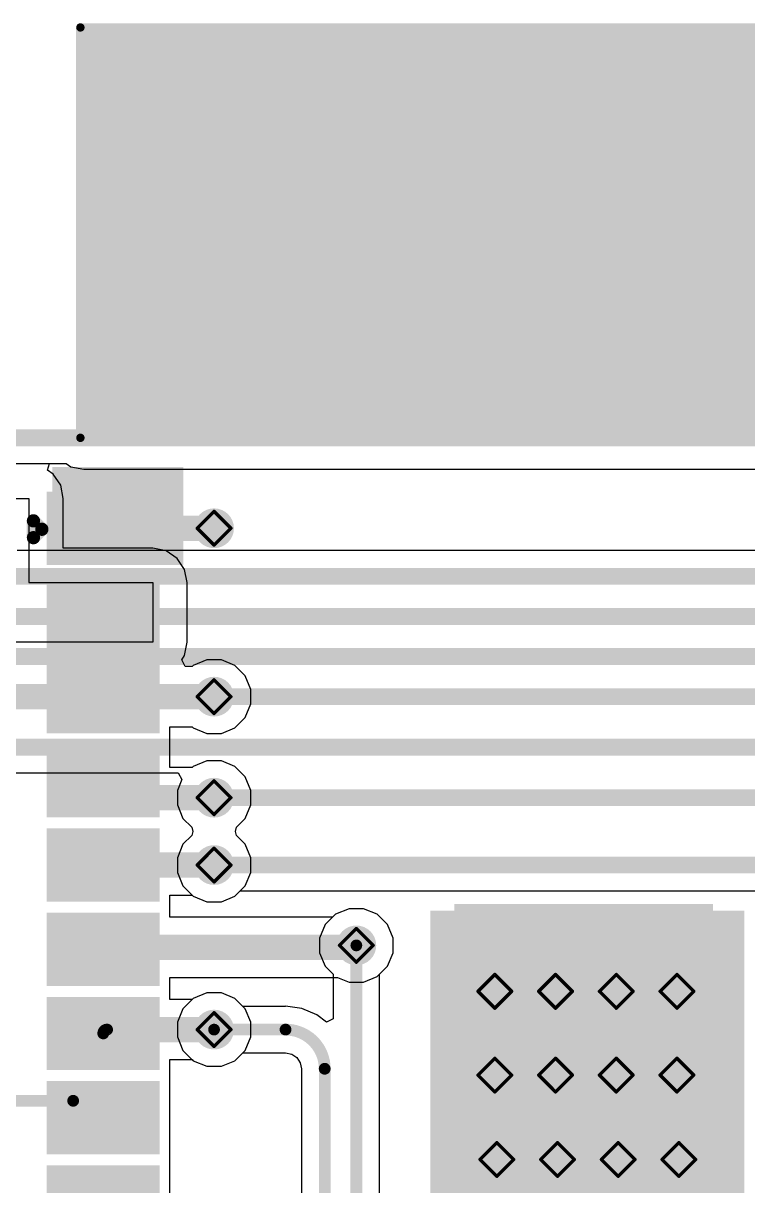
# Model space of a CAD drawing. Header units: inches. Extents: x -14 to 270, y -5 to 115.
# Drawn here: x 72.06 to 83, y 38.03 to 55.57 of the extents above; entities that cross this region are included whole.
import ezdxf

# ---------------------------------------------------------------- set-up
doc = ezdxf.new("R2010")
doc.units = ezdxf.units.IN
for name, color, linetype in [('Board Outline', 216, 'Continuous'), ('Bottom Layer', 5, 'Continuous'), ('Drill Drawing', 1, 'Continuous'), ('Keep-Out Layer', 6, 'Continuous'), ('Top Layer', 1, 'Continuous'), ('Top Overlay', 2, 'Continuous'), ('Top Paste', 8, 'Continuous'), ('Top Solder', 216, 'Continuous'), ('Via Holes', 16, 'Continuous')]:
    doc.layers.add(name, color=color, linetype=linetype)

# ---------------------------------------------------------------- blocks, each defined once
blk = doc.blocks.new('41_SMD_M______52')
at = {"layer": 'Keep-Out Layer'}
blk.add_hatch(color=6, dxfattribs=at).paths.add_polyline_path([(-9.042, 10.287), (9.042, 10.287), (9.042, 16.383), (-9.042, 16.383)])
at = {"layer": 'Top Layer'}
for points in [[(-9.5, 9.33), (-8, 9.33), (-8, 8.43), (-9.5, 8.43)], [(-9.5, 8.06), (-8, 8.06), (-8, 7.16), (-9.5, 7.16)], [(-9.5, 6.79), (-8, 6.79), (-8, 5.89), (-9.5, 5.89)], [(-9.5, 5.52), (-8, 5.52), (-8, 4.62), (-9.5, 4.62)], [(-9.5, 4.25), (-8, 4.25), (-8, 3.35), (-9.5, 3.35)], [(-3.35, 3.11), (0.35, 3.11), (0.35, -0.59), (-3.35, -0.59)], [(-9.5, 2.98), (-8, 2.98), (-8, 2.08), (-9.5, 2.08)], [(-9.5, 1.71), (-8, 1.71), (-8, 0.81), (-9.5, 0.81)], [(-9.5, 0.44), (-8, 0.44), (-8, -0.46), (-9.5, -0.46)], [(-9.5, -0.83), (-8, -0.83), (-8, -1.73), (-9.5, -1.73)]]:
    blk.add_hatch(color=1, dxfattribs=at).paths.add_polyline_path(points)
at = {"layer": 'Top Overlay'}
for points in [[(-7.671, 15.367), (-5.207, 15.367), (-5.207, 15.9), (-7.671, 15.9)], [(-7.671, 11.735), (-6.96, 11.735), (-6.96, 15.9), (-7.671, 15.9)], [(-5.207, 15.9), (-5.918, 15.9), (-5.918, 11.735), (-5.207, 11.735)], [(-5.283, 15.367), (-2.743, 15.367), (-2.743, 15.9), (-5.283, 15.9)], [(-2.743, 13.36), (-2.743, 15.9), (-3.277, 15.9), (-3.277, 13.36)], [(-1.27, 15.367), (1.27, 15.367), (1.27, 15.9), (-1.27, 15.9)], [(-0.737, 13.36), (-0.737, 15.9), (-1.27, 15.9), (-1.27, 13.36)], [(0.737, 15.9), (0.737, 13.36), (1.27, 13.36), (1.27, 15.9)], [(-3.277, 13.36), (-0.737, 13.36), (-0.737, 13.894), (-3.277, 13.894)], [(0.737, 13.36), (3.277, 13.36), (3.277, 13.894), (0.737, 13.894)], [(-9.521, 9.362), (-7.541, 9.362), (-7.541, 9.802), (-9.521, 9.802)], [(-7.959, 8.328), (-7.541, 8.328), (-7.541, 9.406), (-7.959, 9.406)]]:
    blk.add_hatch(color=2, dxfattribs=at).paths.add_polyline_path(points)
at = {"layer": 'Top Paste'}
for points in [[(-9.5, 9.33), (-8, 9.33), (-8, 8.43), (-9.5, 8.43)], [(-9.5, 8.06), (-8, 8.06), (-8, 7.16), (-9.5, 7.16)], [(-9.5, 6.79), (-8, 6.79), (-8, 5.89), (-9.5, 5.89)], [(-9.5, 5.52), (-8, 5.52), (-8, 4.62), (-9.5, 4.62)], [(-9.5, 4.25), (-8, 4.25), (-8, 3.35), (-9.5, 3.35)], [(-3.35, 3.11), (0.35, 3.11), (0.35, -0.59), (-3.35, -0.59)], [(-9.5, 2.98), (-8, 2.98), (-8, 2.08), (-9.5, 2.08)], [(-9.5, 1.71), (-8, 1.71), (-8, 0.81), (-9.5, 0.81)], [(-9.5, 0.44), (-8, 0.44), (-8, -0.46), (-9.5, -0.46)], [(-9.5, -0.83), (-8, -0.83), (-8, -1.73), (-9.5, -1.73)]]:
    blk.add_hatch(color=8, dxfattribs=at).paths.add_polyline_path(points)
at = {"layer": 'Top Solder'}
for points in [[(-9.602, 9.432), (-7.898, 9.432), (-7.898, 8.328), (-9.602, 8.328)], [(-9.602, 8.162), (-7.898, 8.162), (-7.898, 7.058), (-9.602, 7.058)], [(-9.602, 6.892), (-7.898, 6.892), (-7.898, 5.788), (-9.602, 5.788)], [(-9.602, 5.622), (-7.898, 5.622), (-7.898, 4.518), (-9.602, 4.518)], [(-9.602, 4.352), (-7.898, 4.352), (-7.898, 3.248), (-9.602, 3.248)], [(-3.452, 3.212), (0.452, 3.212), (0.452, -0.692), (-3.452, -0.692)], [(-9.602, 3.082), (-7.898, 3.082), (-7.898, 1.978), (-9.602, 1.978)], [(-9.602, 1.812), (-7.898, 1.812), (-7.898, 0.708), (-9.602, 0.708)], [(-9.602, 0.542), (-7.898, 0.542), (-7.898, -0.562), (-9.602, -0.562)], [(-9.602, -0.728), (-7.898, -0.728), (-7.898, -1.832), (-9.602, -1.832)]]:
    blk.add_hatch(color=216, dxfattribs=at).paths.add_polyline_path(points)
at = {"layer": 'Top Overlay'}
for points, const_width in [([(-9.096, 10.244), (-9.096, 16.434)], 0.127), ([(-9.096, 16.434), (9.091, 16.434)], 0.127), ([(-9.096, 10.244), (9.086, 10.244)], 0.127), ([(-9.804, 8.738), (-9.804, 8.992)], 0.2), ([(-9.804, 8.992), (-9.677, 8.865)], 0.2), ([(-9.804, 8.738), (-9.677, 8.865)], 0.2)]:
    blk.add_lwpolyline(points, dxfattribs=dict(at, const_width=const_width))
for points, const_width in [([(-9.127, 16.434, 1), (-9.064, 16.434, 1)], 0.0635), ([(-9.127, 16.434, 1), (-9.064, 16.434, 1)], 0.0635), ([(-9.127, 10.244, 1), (-9.064, 10.244, 1)], 0.0635), ([(-9.127, 10.244, 1), (-9.064, 10.244, 1)], 0.0635), ([(-9.854, 8.992, 1), (-9.754, 8.992, 1)], 0.1), ([(-9.854, 8.992, 1), (-9.754, 8.992, 1)], 0.1), ([(-9.727, 8.865, 1), (-9.627, 8.865, 1)], 0.1), ([(-9.727, 8.865, 1), (-9.627, 8.865, 1)], 0.1), ([(-9.854, 8.738, 1), (-9.754, 8.738, 1)], 0.1), ([(-9.854, 8.738, 1), (-9.754, 8.738, 1)], 0.1)]:
    blk.add_lwpolyline(points, format="xyb", close=True, dxfattribs=dict(at, const_width=const_width))

msp = doc.modelspace()

# ---------------------------------------------------------------- hatches: boundary and pattern name
at = {"layer": 'Bottom Layer'}
h = msp.add_hatch(color=5, dxfattribs=at)
edge = h.paths.add_edge_path()
edge.add_arc((74.942, 47.948), 0.3, 0, 360)
h = msp.add_hatch(color=5, dxfattribs=at)
edge = h.paths.add_edge_path()
edge.add_arc((74.942, 45.408), 0.3, 0, 360)
h = msp.add_hatch(color=5, dxfattribs=at)
edge = h.paths.add_edge_path()
edge.add_arc((74.942, 43.884), 0.3, 0, 360)
h = msp.add_hatch(color=5, dxfattribs=at)
edge = h.paths.add_edge_path()
edge.add_arc((74.942, 42.868), 0.3, 0, 360)
h = msp.add_hatch(color=5, dxfattribs=at)
edge = h.paths.add_edge_path()
edge.add_arc((77.089, 41.656), 0.3, 0, 360)
h = msp.add_hatch(color=5, dxfattribs=at)
edge = h.paths.add_edge_path()
edge.add_arc((79.179, 40.963), 0.3, 0, 360)
h = msp.add_hatch(color=5, dxfattribs=at)
edge = h.paths.add_edge_path()
edge.add_arc((80.095, 40.963), 0.3, 0, 360)
h = msp.add_hatch(color=5, dxfattribs=at)
edge = h.paths.add_edge_path()
edge.add_arc((81.011, 40.963), 0.3, 0, 360)
h = msp.add_hatch(color=5, dxfattribs=at)
edge = h.paths.add_edge_path()
edge.add_arc((81.927, 40.963), 0.3, 0, 360)
h = msp.add_hatch(color=5, dxfattribs=at)
edge = h.paths.add_edge_path()
edge.add_arc((74.942, 40.386), 0.3, 0, 360)
h = msp.add_hatch(color=5, dxfattribs=at)
edge = h.paths.add_edge_path()
edge.add_arc((79.179, 39.7), 0.3, 0, 360)
h = msp.add_hatch(color=5, dxfattribs=at)
edge = h.paths.add_edge_path()
edge.add_arc((80.095, 39.7), 0.3, 0, 360)
h = msp.add_hatch(color=5, dxfattribs=at)
edge = h.paths.add_edge_path()
edge.add_arc((81.011, 39.7), 0.3, 0, 360)
h = msp.add_hatch(color=5, dxfattribs=at)
edge = h.paths.add_edge_path()
edge.add_arc((81.927, 39.7), 0.3, 0, 360)
h = msp.add_hatch(color=5, dxfattribs=at)
edge = h.paths.add_edge_path()
edge.add_arc((79.209, 38.427), 0.3, 0, 360)
h = msp.add_hatch(color=5, dxfattribs=at)
edge = h.paths.add_edge_path()
edge.add_arc((80.125, 38.427), 0.3, 0, 360)
h = msp.add_hatch(color=5, dxfattribs=at)
edge = h.paths.add_edge_path()
edge.add_arc((81.041, 38.427), 0.3, 0, 360)
h = msp.add_hatch(color=5, dxfattribs=at)
edge = h.paths.add_edge_path()
edge.add_arc((81.957, 38.427), 0.3, 0, 360)
at = {"layer": 'Top Layer'}
h = msp.add_hatch(color=1, dxfattribs=at)
edge = h.paths.add_edge_path()
edge.add_arc((74.942, 47.948), 0.3, 0, 360)
h = msp.add_hatch(color=1, dxfattribs=at)
edge = h.paths.add_edge_path()
edge.add_arc((74.942, 45.408), 0.3, 0, 360)
h = msp.add_hatch(color=1, dxfattribs=at)
edge = h.paths.add_edge_path()
edge.add_arc((74.942, 43.884), 0.3, 0, 360)
h = msp.add_hatch(color=1, dxfattribs=at)
edge = h.paths.add_edge_path()
edge.add_arc((74.942, 42.868), 0.3, 0, 360)
msp.add_hatch(color=1, dxfattribs=at).paths.add_polyline_path([(78.205, 37.788), (82.943, 37.788), (82.943, 42.178), (78.205, 42.178)])
h = msp.add_hatch(color=1, dxfattribs=at)
edge = h.paths.add_edge_path()
edge.add_arc((77.089, 41.656), 0.3, 0, 360)
h = msp.add_hatch(color=1, dxfattribs=at)
edge = h.paths.add_edge_path()
edge.add_arc((79.179, 40.963), 0.3, 0, 360)
h = msp.add_hatch(color=1, dxfattribs=at)
edge = h.paths.add_edge_path()
edge.add_arc((80.095, 40.963), 0.3, 0, 360)
h = msp.add_hatch(color=1, dxfattribs=at)
edge = h.paths.add_edge_path()
edge.add_arc((81.011, 40.963), 0.3, 0, 360)
h = msp.add_hatch(color=1, dxfattribs=at)
edge = h.paths.add_edge_path()
edge.add_arc((81.927, 40.963), 0.3, 0, 360)
h = msp.add_hatch(color=1, dxfattribs=at)
edge = h.paths.add_edge_path()
edge.add_arc((74.942, 40.386), 0.3, 0, 360)
h = msp.add_hatch(color=1, dxfattribs=at)
edge = h.paths.add_edge_path()
edge.add_arc((79.179, 39.7), 0.3, 0, 360)
h = msp.add_hatch(color=1, dxfattribs=at)
edge = h.paths.add_edge_path()
edge.add_arc((80.095, 39.7), 0.3, 0, 360)
h = msp.add_hatch(color=1, dxfattribs=at)
edge = h.paths.add_edge_path()
edge.add_arc((81.011, 39.7), 0.3, 0, 360)
h = msp.add_hatch(color=1, dxfattribs=at)
edge = h.paths.add_edge_path()
edge.add_arc((81.927, 39.7), 0.3, 0, 360)
h = msp.add_hatch(color=1, dxfattribs=at)
edge = h.paths.add_edge_path()
edge.add_arc((79.209, 38.427), 0.3, 0, 360)
h = msp.add_hatch(color=1, dxfattribs=at)
edge = h.paths.add_edge_path()
edge.add_arc((80.125, 38.427), 0.3, 0, 360)
h = msp.add_hatch(color=1, dxfattribs=at)
edge = h.paths.add_edge_path()
edge.add_arc((81.041, 38.427), 0.3, 0, 360)
h = msp.add_hatch(color=1, dxfattribs=at)
edge = h.paths.add_edge_path()
edge.add_arc((81.957, 38.427), 0.3, 0, 360)
at = {"layer": 'Via Holes'}
h = msp.add_hatch(color=7, dxfattribs=at)
edge = h.paths.add_edge_path()
edge.add_arc((74.942, 47.948), 0.15, 0, 360)
h = msp.add_hatch(color=7, dxfattribs=at)
edge = h.paths.add_edge_path()
edge.add_arc((74.942, 45.408), 0.15, 0, 360)
h = msp.add_hatch(color=7, dxfattribs=at)
edge = h.paths.add_edge_path()
edge.add_arc((74.942, 43.884), 0.15, 0, 360)
h = msp.add_hatch(color=7, dxfattribs=at)
edge = h.paths.add_edge_path()
edge.add_arc((74.942, 42.868), 0.15, 0, 360)
h = msp.add_hatch(color=7, dxfattribs=at)
edge = h.paths.add_edge_path()
edge.add_arc((77.089, 41.656), 0.15, 0, 360)
h = msp.add_hatch(color=7, dxfattribs=at)
edge = h.paths.add_edge_path()
edge.add_arc((79.179, 40.963), 0.15, 0, 360)
h = msp.add_hatch(color=7, dxfattribs=at)
edge = h.paths.add_edge_path()
edge.add_arc((80.095, 40.963), 0.15, 0, 360)
h = msp.add_hatch(color=7, dxfattribs=at)
edge = h.paths.add_edge_path()
edge.add_arc((81.011, 40.963), 0.15, 0, 360)
h = msp.add_hatch(color=7, dxfattribs=at)
edge = h.paths.add_edge_path()
edge.add_arc((81.927, 40.963), 0.15, 0, 360)
h = msp.add_hatch(color=7, dxfattribs=at)
edge = h.paths.add_edge_path()
edge.add_arc((74.942, 40.386), 0.15, 0, 360)
h = msp.add_hatch(color=7, dxfattribs=at)
edge = h.paths.add_edge_path()
edge.add_arc((79.179, 39.7), 0.15, 0, 360)
h = msp.add_hatch(color=7, dxfattribs=at)
edge = h.paths.add_edge_path()
edge.add_arc((80.095, 39.7), 0.15, 0, 360)
h = msp.add_hatch(color=7, dxfattribs=at)
edge = h.paths.add_edge_path()
edge.add_arc((81.011, 39.7), 0.15, 0, 360)
h = msp.add_hatch(color=7, dxfattribs=at)
edge = h.paths.add_edge_path()
edge.add_arc((81.927, 39.7), 0.15, 0, 360)
h = msp.add_hatch(color=7, dxfattribs=at)
edge = h.paths.add_edge_path()
edge.add_arc((79.209, 38.427), 0.15, 0, 360)
h = msp.add_hatch(color=7, dxfattribs=at)
edge = h.paths.add_edge_path()
edge.add_arc((80.125, 38.427), 0.15, 0, 360)
h = msp.add_hatch(color=7, dxfattribs=at)
edge = h.paths.add_edge_path()
edge.add_arc((81.041, 38.427), 0.15, 0, 360)
h = msp.add_hatch(color=7, dxfattribs=at)
edge = h.paths.add_edge_path()
edge.add_arc((81.957, 38.427), 0.15, 0, 360)

# ---------------------------------------------------------------- linework, layer by layer
at = {"layer": 'Board Outline', "const_width": 0.254}
msp.add_lwpolyline([(57.924, 49.312), (106.106, 49.312)], dxfattribs=at)
at = {"layer": 'Bottom Layer'}
for p, q in [((57.924, 48.924), (72.709, 48.924)), ((72.709, 48.924), (72.779, 48.876)), ((72.779, 48.876), (72.977, 48.837)), ((72.977, 48.837), (91.062, 48.837)), ((114.524, 47.611), (71.97, 47.611)), ((50.382, 44.257), (74.399, 44.257)), ((74.399, 44.257), (74.455, 44.156)), ((74.455, 44.156), (74.388, 43.994)), ((74.388, 43.994), (74.388, 43.774)), ((74.388, 43.774), (74.472, 43.57)), ((74.472, 43.57), (74.605, 43.438)), ((74.605, 43.314), (74.472, 43.182)), ((74.605, 43.438), (74.619, 43.376)), ((74.619, 43.376), (74.605, 43.314)), ((74.472, 43.182), (74.388, 42.978)), ((74.388, 42.978), (74.388, 42.758)), ((74.388, 42.758), (74.472, 42.554)), ((74.472, 42.554), (74.628, 42.398)), ((75.256, 42.398), (75.337, 42.479)), ((75.337, 42.479), (94.074, 42.479)), ((74.628, 42.398), (74.832, 42.314)), ((74.832, 42.314), (75.052, 42.314)), ((75.052, 42.314), (75.256, 42.398)), ((76.775, 42.126), (76.619, 41.97)), ((76.979, 42.21), (76.775, 42.126)), ((77.199, 42.21), (76.979, 42.21)), ((77.403, 42.126), (77.199, 42.21)), ((77.559, 41.97), (77.403, 42.126)), ((76.619, 41.97), (76.535, 41.766)), ((77.643, 41.766), (77.559, 41.97)), ((76.535, 41.766), (76.535, 41.546)), ((77.643, 41.546), (77.643, 41.766)), ((76.535, 41.546), (76.619, 41.342)), ((77.559, 41.342), (77.643, 41.546)), ((76.619, 41.342), (76.739, 41.222)), ((76.739, 41.222), (76.739, 40.549)), ((77.439, 41.222), (77.559, 41.342)), ((77.439, 19.811), (77.439, 41.222)), ((74.832, 40.94), (74.628, 40.856)), ((75.052, 40.94), (74.832, 40.94)), ((75.256, 40.856), (75.052, 40.94)), ((74.472, 40.7), (74.388, 40.496)), ((74.628, 40.856), (74.472, 40.7)), ((75.376, 40.736), (75.256, 40.856)), ((76.021, 40.736), (75.376, 40.736)), ((76.265, 40.705), (76.021, 40.737)), ((76.021, 40.737), (76.021, 40.736)), ((76.492, 40.611), (76.265, 40.705)), ((76.638, 40.499), (76.492, 40.611)), ((76.739, 40.549), (76.638, 40.499)), ((74.388, 40.496), (74.388, 40.276)), ((74.388, 40.276), (74.472, 40.072)), ((74.472, 40.072), (74.628, 39.916)), ((75.256, 39.916), (75.376, 40.036)), ((75.376, 40.036), (76.021, 40.036)), ((76.021, 40.036), (76.021, 40.035)), ((76.021, 40.035), (76.113, 40.017)), ((76.113, 40.017), (76.191, 39.965)), ((74.628, 39.916), (74.832, 39.832)), ((74.832, 39.832), (75.052, 39.832)), ((75.052, 39.832), (75.256, 39.916)), ((76.191, 39.965), (76.243, 39.887)), ((76.243, 39.887), (76.261, 39.795)), ((76.261, 39.795), (76.262, 39.795)), ((76.262, 39.795), (76.262, 32.838))]:
    msp.add_line(p, q, dxfattribs=at)
for points, const_width in [([(49.524, 47.222), (114.524, 47.222)], 0.254), ([(50.206, 46.618), (113.898, 46.618)], 0.254), ([(49.184, 46.013), (113.12, 46.013)], 0.254), ([(66.381, 45.408), (74.942, 45.408)], 0.254), ([(74.942, 45.408), (95.546, 45.408)], 0.254), ([(49.987, 44.646), (94.992, 44.646)], 0.254), ([(74.942, 43.884), (94.522, 43.884)], 0.254), ([(74.942, 42.868), (94.074, 42.868)], 0.254), ([(77.089, 19.811), (77.089, 41.656)], 0.178), ([(74.942, 40.386), (76.021, 40.386)], 0.178), ([(76.612, 29.438), (76.612, 39.795)], 0.178)]:
    msp.add_lwpolyline(points, dxfattribs=dict(at, const_width=const_width))
for points, const_width in [([(74.879, 45.408, 1), (75.006, 45.408, 1)], 0.127), ([(74.879, 45.408, 1), (75.006, 45.408, 1)], 0.127), ([(74.879, 43.884, 1), (75.006, 43.884, 1)], 0.127), ([(74.879, 42.868, 1), (75.006, 42.868, 1)], 0.127), ([(77.045, 41.656, 1), (77.133, 41.656, 1)], 0.0889), ([(74.898, 40.386, 1), (74.986, 40.386, 1)], 0.0889), ([(75.976, 40.386, 1), (76.065, 40.386, 1)], 0.0889), ([(75.976, 40.386, 1), (76.065, 40.386, 1)], 0.0889), ([(76.567, 39.795, 1), (76.656, 39.795, 1)], 0.0889), ([(76.567, 39.795, 1), (76.656, 39.795, 1)], 0.0889)]:
    msp.add_lwpolyline(points, format="xyb", close=True, dxfattribs=dict(at, const_width=const_width))
at = {"layer": 'Bottom Layer', "const_width": 0.178}
msp.add_lwpolyline([(76.021, 40.386, -0.414214), (76.612, 39.795)], format="xyb", dxfattribs=at)
at = {"layer": 'Drill Drawing', "const_width": 0.0508}
for points in [[(74.688, 47.948), (74.942, 48.202)], [(74.942, 48.202), (75.196, 47.948)], [(74.688, 47.948), (74.942, 47.694)], [(74.942, 47.694), (75.196, 47.948)], [(74.688, 45.408), (74.942, 45.662)], [(74.942, 45.662), (75.196, 45.408)], [(74.688, 45.408), (74.942, 45.154)], [(74.942, 45.154), (75.196, 45.408)], [(74.688, 43.884), (74.942, 44.138)], [(74.942, 44.138), (75.196, 43.884)], [(74.688, 43.884), (74.942, 43.63)], [(74.942, 43.63), (75.196, 43.884)], [(74.688, 42.868), (74.942, 43.122)], [(74.942, 43.122), (75.196, 42.868)], [(74.688, 42.868), (74.942, 42.614)], [(74.942, 42.614), (75.196, 42.868)], [(76.835, 41.656), (77.089, 41.91)], [(77.089, 41.91), (77.343, 41.656)], [(76.835, 41.656), (77.089, 41.402)], [(77.089, 41.402), (77.343, 41.656)], [(78.925, 40.963), (79.179, 41.217)], [(79.179, 41.217), (79.433, 40.963)], [(79.841, 40.963), (80.095, 41.217)], [(80.095, 41.217), (80.349, 40.963)], [(80.757, 40.963), (81.011, 41.217)], [(81.011, 41.217), (81.265, 40.963)], [(81.673, 40.963), (81.927, 41.217)], [(81.927, 41.217), (82.181, 40.963)], [(78.925, 40.963), (79.179, 40.709)], [(79.179, 40.709), (79.433, 40.963)], [(79.841, 40.963), (80.095, 40.709)], [(80.095, 40.709), (80.349, 40.963)], [(80.757, 40.963), (81.011, 40.709)], [(81.011, 40.709), (81.265, 40.963)], [(81.673, 40.963), (81.927, 40.709)], [(81.927, 40.709), (82.181, 40.963)], [(74.688, 40.386), (74.942, 40.64)], [(74.942, 40.64), (75.196, 40.386)], [(74.688, 40.386), (74.942, 40.132)], [(74.942, 40.132), (75.196, 40.386)], [(78.925, 39.7), (79.179, 39.954)], [(79.179, 39.954), (79.433, 39.7)], [(79.841, 39.7), (80.095, 39.954)], [(80.095, 39.954), (80.349, 39.7)], [(80.757, 39.7), (81.011, 39.954)], [(81.011, 39.954), (81.265, 39.7)], [(81.673, 39.7), (81.927, 39.954)], [(81.927, 39.954), (82.181, 39.7)], [(78.925, 39.7), (79.179, 39.446)], [(79.179, 39.446), (79.433, 39.7)], [(79.841, 39.7), (80.095, 39.446)], [(80.095, 39.446), (80.349, 39.7)], [(80.757, 39.7), (81.011, 39.446)], [(81.011, 39.446), (81.265, 39.7)], [(81.673, 39.7), (81.927, 39.446)], [(81.927, 39.446), (82.181, 39.7)], [(78.955, 38.427), (79.209, 38.681)], [(79.209, 38.681), (79.463, 38.427)], [(79.871, 38.427), (80.125, 38.681)], [(80.125, 38.681), (80.379, 38.427)], [(80.787, 38.427), (81.041, 38.681)], [(81.041, 38.681), (81.295, 38.427)], [(81.703, 38.427), (81.957, 38.681)], [(81.957, 38.681), (82.211, 38.427)], [(78.955, 38.427), (79.209, 38.173)], [(79.209, 38.173), (79.463, 38.427)], [(79.871, 38.427), (80.125, 38.173)], [(80.125, 38.173), (80.379, 38.427)], [(80.787, 38.427), (81.041, 38.173)], [(81.041, 38.173), (81.295, 38.427)], [(81.703, 38.427), (81.957, 38.173)], [(81.957, 38.173), (82.211, 38.427)]]:
    msp.add_lwpolyline(points, dxfattribs=at)
at = {"layer": 'Drill Drawing', "const_width": 0.0254}
for points in [[(74.929, 48.202, 1), (74.955, 48.202, 1)], [(74.929, 48.202, 1), (74.955, 48.202, 1)], [(74.675, 47.948, 1), (74.701, 47.948, 1)], [(74.675, 47.948, 1), (74.701, 47.948, 1)], [(75.183, 47.948, 1), (75.209, 47.948, 1)], [(75.183, 47.948, 1), (75.209, 47.948, 1)], [(74.929, 47.694, 1), (74.955, 47.694, 1)], [(74.929, 47.694, 1), (74.955, 47.694, 1)], [(74.929, 45.662, 1), (74.955, 45.662, 1)], [(74.929, 45.662, 1), (74.955, 45.662, 1)], [(74.675, 45.408, 1), (74.701, 45.408, 1)], [(74.675, 45.408, 1), (74.701, 45.408, 1)], [(75.183, 45.408, 1), (75.209, 45.408, 1)], [(75.183, 45.408, 1), (75.209, 45.408, 1)], [(74.929, 45.154, 1), (74.955, 45.154, 1)], [(74.929, 45.154, 1), (74.955, 45.154, 1)], [(74.929, 44.138, 1), (74.955, 44.138, 1)], [(74.929, 44.138, 1), (74.955, 44.138, 1)], [(74.675, 43.884, 1), (74.701, 43.884, 1)], [(74.675, 43.884, 1), (74.701, 43.884, 1)], [(75.183, 43.884, 1), (75.209, 43.884, 1)], [(75.183, 43.884, 1), (75.209, 43.884, 1)], [(74.929, 43.63, 1), (74.955, 43.63, 1)], [(74.929, 43.63, 1), (74.955, 43.63, 1)], [(74.929, 43.122, 1), (74.955, 43.122, 1)], [(74.929, 43.122, 1), (74.955, 43.122, 1)], [(74.675, 42.868, 1), (74.701, 42.868, 1)], [(74.675, 42.868, 1), (74.701, 42.868, 1)], [(75.183, 42.868, 1), (75.209, 42.868, 1)], [(75.183, 42.868, 1), (75.209, 42.868, 1)], [(74.929, 42.614, 1), (74.955, 42.614, 1)], [(74.929, 42.614, 1), (74.955, 42.614, 1)], [(77.076, 41.91, 1), (77.102, 41.91, 1)], [(77.076, 41.91, 1), (77.102, 41.91, 1)], [(76.822, 41.656, 1), (76.848, 41.656, 1)], [(76.822, 41.656, 1), (76.848, 41.656, 1)], [(77.33, 41.656, 1), (77.356, 41.656, 1)], [(77.33, 41.656, 1), (77.356, 41.656, 1)], [(77.076, 41.402, 1), (77.102, 41.402, 1)], [(77.076, 41.402, 1), (77.102, 41.402, 1)], [(79.166, 41.217, 1), (79.192, 41.217, 1)], [(79.166, 41.217, 1), (79.192, 41.217, 1)], [(80.082, 41.217, 1), (80.108, 41.217, 1)], [(80.082, 41.217, 1), (80.108, 41.217, 1)], [(80.998, 41.217, 1), (81.024, 41.217, 1)], [(80.998, 41.217, 1), (81.024, 41.217, 1)], [(81.914, 41.217, 1), (81.94, 41.217, 1)], [(81.914, 41.217, 1), (81.94, 41.217, 1)], [(78.912, 40.963, 1), (78.938, 40.963, 1)], [(78.912, 40.963, 1), (78.938, 40.963, 1)], [(79.42, 40.963, 1), (79.446, 40.963, 1)], [(79.42, 40.963, 1), (79.446, 40.963, 1)], [(79.828, 40.963, 1), (79.854, 40.963, 1)], [(79.828, 40.963, 1), (79.854, 40.963, 1)], [(80.336, 40.963, 1), (80.362, 40.963, 1)], [(80.336, 40.963, 1), (80.362, 40.963, 1)], [(80.744, 40.963, 1), (80.77, 40.963, 1)], [(80.744, 40.963, 1), (80.77, 40.963, 1)], [(81.252, 40.963, 1), (81.278, 40.963, 1)], [(81.252, 40.963, 1), (81.278, 40.963, 1)], [(81.66, 40.963, 1), (81.686, 40.963, 1)], [(81.66, 40.963, 1), (81.686, 40.963, 1)], [(82.168, 40.963, 1), (82.194, 40.963, 1)], [(82.168, 40.963, 1), (82.194, 40.963, 1)], [(79.166, 40.709, 1), (79.192, 40.709, 1)], [(79.166, 40.709, 1), (79.192, 40.709, 1)], [(80.082, 40.709, 1), (80.108, 40.709, 1)], [(80.082, 40.709, 1), (80.108, 40.709, 1)], [(80.998, 40.709, 1), (81.024, 40.709, 1)], [(80.998, 40.709, 1), (81.024, 40.709, 1)], [(81.914, 40.709, 1), (81.94, 40.709, 1)], [(81.914, 40.709, 1), (81.94, 40.709, 1)], [(74.929, 40.64, 1), (74.955, 40.64, 1)], [(74.929, 40.64, 1), (74.955, 40.64, 1)], [(74.675, 40.386, 1), (74.701, 40.386, 1)], [(74.675, 40.386, 1), (74.701, 40.386, 1)], [(75.183, 40.386, 1), (75.209, 40.386, 1)], [(75.183, 40.386, 1), (75.209, 40.386, 1)], [(74.929, 40.132, 1), (74.955, 40.132, 1)], [(74.929, 40.132, 1), (74.955, 40.132, 1)], [(79.166, 39.954, 1), (79.192, 39.954, 1)], [(79.166, 39.954, 1), (79.192, 39.954, 1)], [(80.082, 39.954, 1), (80.108, 39.954, 1)], [(80.082, 39.954, 1), (80.108, 39.954, 1)], [(80.998, 39.954, 1), (81.024, 39.954, 1)], [(80.998, 39.954, 1), (81.024, 39.954, 1)], [(81.914, 39.954, 1), (81.94, 39.954, 1)], [(81.914, 39.954, 1), (81.94, 39.954, 1)], [(78.912, 39.7, 1), (78.938, 39.7, 1)], [(78.912, 39.7, 1), (78.938, 39.7, 1)], [(79.42, 39.7, 1), (79.446, 39.7, 1)], [(79.42, 39.7, 1), (79.446, 39.7, 1)], [(79.828, 39.7, 1), (79.854, 39.7, 1)], [(79.828, 39.7, 1), (79.854, 39.7, 1)], [(80.336, 39.7, 1), (80.362, 39.7, 1)], [(80.336, 39.7, 1), (80.362, 39.7, 1)], [(80.744, 39.7, 1), (80.77, 39.7, 1)], [(80.744, 39.7, 1), (80.77, 39.7, 1)], [(81.252, 39.7, 1), (81.278, 39.7, 1)], [(81.252, 39.7, 1), (81.278, 39.7, 1)], [(81.66, 39.7, 1), (81.686, 39.7, 1)], [(81.66, 39.7, 1), (81.686, 39.7, 1)], [(82.168, 39.7, 1), (82.194, 39.7, 1)], [(82.168, 39.7, 1), (82.194, 39.7, 1)], [(79.166, 39.446, 1), (79.192, 39.446, 1)], [(79.166, 39.446, 1), (79.192, 39.446, 1)], [(80.082, 39.446, 1), (80.108, 39.446, 1)], [(80.082, 39.446, 1), (80.108, 39.446, 1)], [(80.998, 39.446, 1), (81.024, 39.446, 1)], [(80.998, 39.446, 1), (81.024, 39.446, 1)], [(81.914, 39.446, 1), (81.94, 39.446, 1)], [(81.914, 39.446, 1), (81.94, 39.446, 1)], [(79.197, 38.681, 1), (79.222, 38.681, 1)], [(79.197, 38.681, 1), (79.222, 38.681, 1)], [(80.113, 38.681, 1), (80.138, 38.681, 1)], [(80.113, 38.681, 1), (80.138, 38.681, 1)], [(81.029, 38.681, 1), (81.054, 38.681, 1)], [(81.029, 38.681, 1), (81.054, 38.681, 1)], [(81.945, 38.681, 1), (81.97, 38.681, 1)], [(81.945, 38.681, 1), (81.97, 38.681, 1)], [(78.943, 38.427, 1), (78.968, 38.427, 1)], [(78.943, 38.427, 1), (78.968, 38.427, 1)], [(79.451, 38.427, 1), (79.476, 38.427, 1)], [(79.451, 38.427, 1), (79.476, 38.427, 1)], [(79.859, 38.427, 1), (79.884, 38.427, 1)], [(79.859, 38.427, 1), (79.884, 38.427, 1)], [(80.367, 38.427, 1), (80.392, 38.427, 1)], [(80.367, 38.427, 1), (80.392, 38.427, 1)], [(80.775, 38.427, 1), (80.8, 38.427, 1)], [(80.775, 38.427, 1), (80.8, 38.427, 1)], [(81.283, 38.427, 1), (81.308, 38.427, 1)], [(81.283, 38.427, 1), (81.308, 38.427, 1)], [(81.691, 38.427, 1), (81.716, 38.427, 1)], [(81.691, 38.427, 1), (81.716, 38.427, 1)], [(82.199, 38.427, 1), (82.224, 38.427, 1)], [(82.199, 38.427, 1), (82.224, 38.427, 1)], [(79.197, 38.173, 1), (79.222, 38.173, 1)], [(79.197, 38.173, 1), (79.222, 38.173, 1)], [(80.113, 38.173, 1), (80.138, 38.173, 1)], [(80.113, 38.173, 1), (80.138, 38.173, 1)], [(81.029, 38.173, 1), (81.054, 38.173, 1)], [(81.029, 38.173, 1), (81.054, 38.173, 1)], [(81.945, 38.173, 1), (81.97, 38.173, 1)], [(81.945, 38.173, 1), (81.97, 38.173, 1)]]:
    msp.add_lwpolyline(points, format="xyb", close=True, dxfattribs=at)
at = {"layer": 'Top Layer'}
for p, q in [((72.428, 48.822), (72.459, 48.924)), ((72.459, 48.924), (72.709, 48.924)), ((72.709, 48.924), (72.779, 48.876)), ((72.514, 48.764), (72.428, 48.822)), ((72.627, 48.596), (72.514, 48.764)), ((72.779, 48.876), (72.977, 48.837)), ((72.977, 48.837), (91.062, 48.837)), ((72.666, 48.398), (72.627, 48.596)), ((68.935, 48.398), (72.148, 48.398)), ((72.148, 48.398), (72.148, 47.128)), ((72.666, 47.646), (72.666, 48.398)), ((74.02, 47.646), (72.666, 47.646)), ((74.218, 47.606), (74.02, 47.646)), ((74.386, 47.494), (74.218, 47.606)), ((74.498, 47.326), (74.386, 47.494)), ((74.538, 47.128), (74.498, 47.326)), ((72.148, 47.128), (74.02, 47.128)), ((74.02, 47.128), (74.02, 46.228)), ((74.538, 46.228), (74.538, 47.128)), ((74.02, 46.228), (70.917, 46.228)), ((74.498, 46.03), (74.538, 46.228)), ((74.454, 45.963), (74.498, 46.03)), ((74.508, 45.861), (74.454, 45.963)), ((74.832, 45.962), (74.628, 45.878)), ((75.052, 45.962), (74.832, 45.962)), ((75.256, 45.878), (75.052, 45.962)), ((74.612, 45.861), (74.508, 45.861)), ((74.628, 45.878), (74.612, 45.861)), ((75.412, 45.722), (75.256, 45.878)), ((75.496, 45.518), (75.412, 45.722)), ((75.496, 45.298), (75.496, 45.518)), ((75.412, 45.094), (75.496, 45.298)), ((75.256, 44.938), (75.412, 45.094)), ((74.274, 44.337), (74.274, 44.955)), ((74.274, 44.955), (74.612, 44.955)), ((74.612, 44.955), (74.628, 44.938)), ((74.628, 44.938), (74.832, 44.854)), ((75.052, 44.854), (75.256, 44.938)), ((74.832, 44.854), (75.052, 44.854)), ((74.832, 44.438), (74.628, 44.354)), ((75.052, 44.438), (74.832, 44.438)), ((75.256, 44.354), (75.052, 44.438)), ((74.612, 44.337), (74.274, 44.337)), ((74.628, 44.354), (74.612, 44.337)), ((75.412, 44.198), (75.256, 44.354)), ((75.496, 43.994), (75.412, 44.198)), ((75.496, 43.774), (75.496, 43.994)), ((75.412, 43.57), (75.496, 43.774)), ((75.279, 43.438), (75.412, 43.57)), ((75.265, 43.376), (75.279, 43.438)), ((75.279, 43.314), (75.265, 43.376)), ((75.412, 43.182), (75.279, 43.314)), ((75.496, 42.978), (75.412, 43.182)), ((75.496, 42.758), (75.496, 42.978)), ((75.412, 42.554), (75.496, 42.758)), ((75.256, 42.398), (75.412, 42.554)), ((74.274, 42.08), (74.274, 42.415)), ((74.274, 42.415), (74.612, 42.415)), ((74.612, 42.415), (74.628, 42.398)), ((74.628, 42.398), (74.832, 42.314)), ((74.832, 42.314), (75.052, 42.314)), ((75.052, 42.314), (75.256, 42.398)), ((76.775, 42.126), (76.73, 42.08)), ((76.979, 42.21), (76.775, 42.126)), ((77.199, 42.21), (76.979, 42.21)), ((77.403, 42.126), (77.199, 42.21)), ((77.559, 41.97), (77.403, 42.126)), ((76.73, 42.08), (74.274, 42.08)), ((77.643, 41.766), (77.559, 41.97)), ((77.643, 41.546), (77.643, 41.766)), ((77.559, 41.342), (77.643, 41.546)), ((77.403, 41.186), (77.559, 41.342)), ((74.274, 40.839), (74.274, 41.174)), ((74.274, 41.174), (76.806, 41.174)), ((76.806, 41.174), (76.979, 41.102)), ((76.979, 41.102), (77.199, 41.102)), ((77.199, 41.102), (77.403, 41.186)), ((74.832, 40.94), (74.628, 40.856)), ((75.052, 40.94), (74.832, 40.94)), ((75.256, 40.856), (75.052, 40.94)), ((74.612, 40.839), (74.274, 40.839)), ((74.628, 40.856), (74.612, 40.839)), ((75.412, 40.7), (75.256, 40.856)), ((75.496, 40.496), (75.412, 40.7)), ((75.496, 40.276), (75.496, 40.496)), ((75.412, 40.072), (75.496, 40.276)), ((75.256, 39.916), (75.412, 40.072)), ((74.274, 38.354), (74.274, 39.933)), ((74.274, 39.933), (74.612, 39.933)), ((74.612, 39.933), (74.628, 39.916)), ((74.628, 39.916), (74.832, 39.832)), ((74.832, 39.832), (75.052, 39.832)), ((75.052, 39.832), (75.256, 39.916)), ((74.274, 36.868), (74.274, 38.354))]:
    msp.add_line(p, q, dxfattribs=at)
for points, const_width in [([(73.27, 47.948), (74.942, 47.948)], 0.381), ([(71.628, 45.408), (73.27, 45.408)], 0.381), ([(73.27, 45.408), (74.942, 45.408)], 0.381), ([(73.27, 44.138), (73.524, 43.884)], 0.381), ([(73.524, 43.884), (74.942, 43.884)], 0.381), ([(73.27, 42.868), (74.942, 42.868)], 0.381), ([(73.27, 41.598), (73.299, 41.627)], 0.381), ([(73.299, 41.627), (77.06, 41.627)], 0.381), ([(77.06, 41.627), (77.089, 41.656)], 0.381), ([(73.328, 40.386), (74.942, 40.386)], 0.381), ([(71.628, 39.312), (72.815, 39.312)], 0.178)]:
    msp.add_lwpolyline(points, dxfattribs=dict(at, const_width=const_width))
for points, const_width in [([(73.175, 47.948, 1), (73.365, 47.948, 1)], 0.191), ([(74.847, 47.948, 1), (75.037, 47.948, 1)], 0.191), ([(73.175, 45.408, 1), (73.365, 45.408, 1)], 0.191), ([(73.175, 45.408, 1), (73.365, 45.408, 1)], 0.191), ([(74.847, 45.408, 1), (75.037, 45.408, 1)], 0.191), ([(73.175, 44.138, 1), (73.365, 44.138, 1)], 0.191), ([(73.429, 43.884, 1), (73.619, 43.884, 1)], 0.191), ([(73.429, 43.884, 1), (73.619, 43.884, 1)], 0.191), ([(74.847, 43.884, 1), (75.037, 43.884, 1)], 0.191), ([(73.175, 42.868, 1), (73.365, 42.868, 1)], 0.191), ([(74.847, 42.868, 1), (75.037, 42.868, 1)], 0.191), ([(73.175, 41.598, 1), (73.365, 41.598, 1)], 0.191), ([(73.204, 41.627, 1), (73.394, 41.627, 1)], 0.191), ([(73.204, 41.627, 1), (73.394, 41.627, 1)], 0.191), ([(76.965, 41.627, 1), (77.155, 41.627, 1)], 0.191), ([(76.965, 41.627, 1), (77.155, 41.627, 1)], 0.191), ([(76.994, 41.656, 1), (77.184, 41.656, 1)], 0.191), ([(73.233, 40.386, 1), (73.423, 40.386, 1)], 0.191), ([(74.847, 40.386, 1), (75.037, 40.386, 1)], 0.191), ([(73.225, 40.328, 1), (73.314, 40.328, 1)], 0.0889), ([(73.283, 40.386, 1), (73.372, 40.386, 1)], 0.0889), ([(72.771, 39.312, 1), (72.86, 39.312, 1)], 0.0889)]:
    msp.add_lwpolyline(points, format="xyb", close=True, dxfattribs=dict(at, const_width=const_width))
at = {"layer": 'Top Layer', "const_width": 0.178}
msp.add_lwpolyline([(73.27, 40.328, -0.414214), (73.328, 40.386)], format="xyb", dxfattribs=at)

# ---------------------------------------------------------------- block references
msp.add_blockref('41_SMD_M______52', (82.02, 39.068))

doc.saveas('drawing.dxf')
